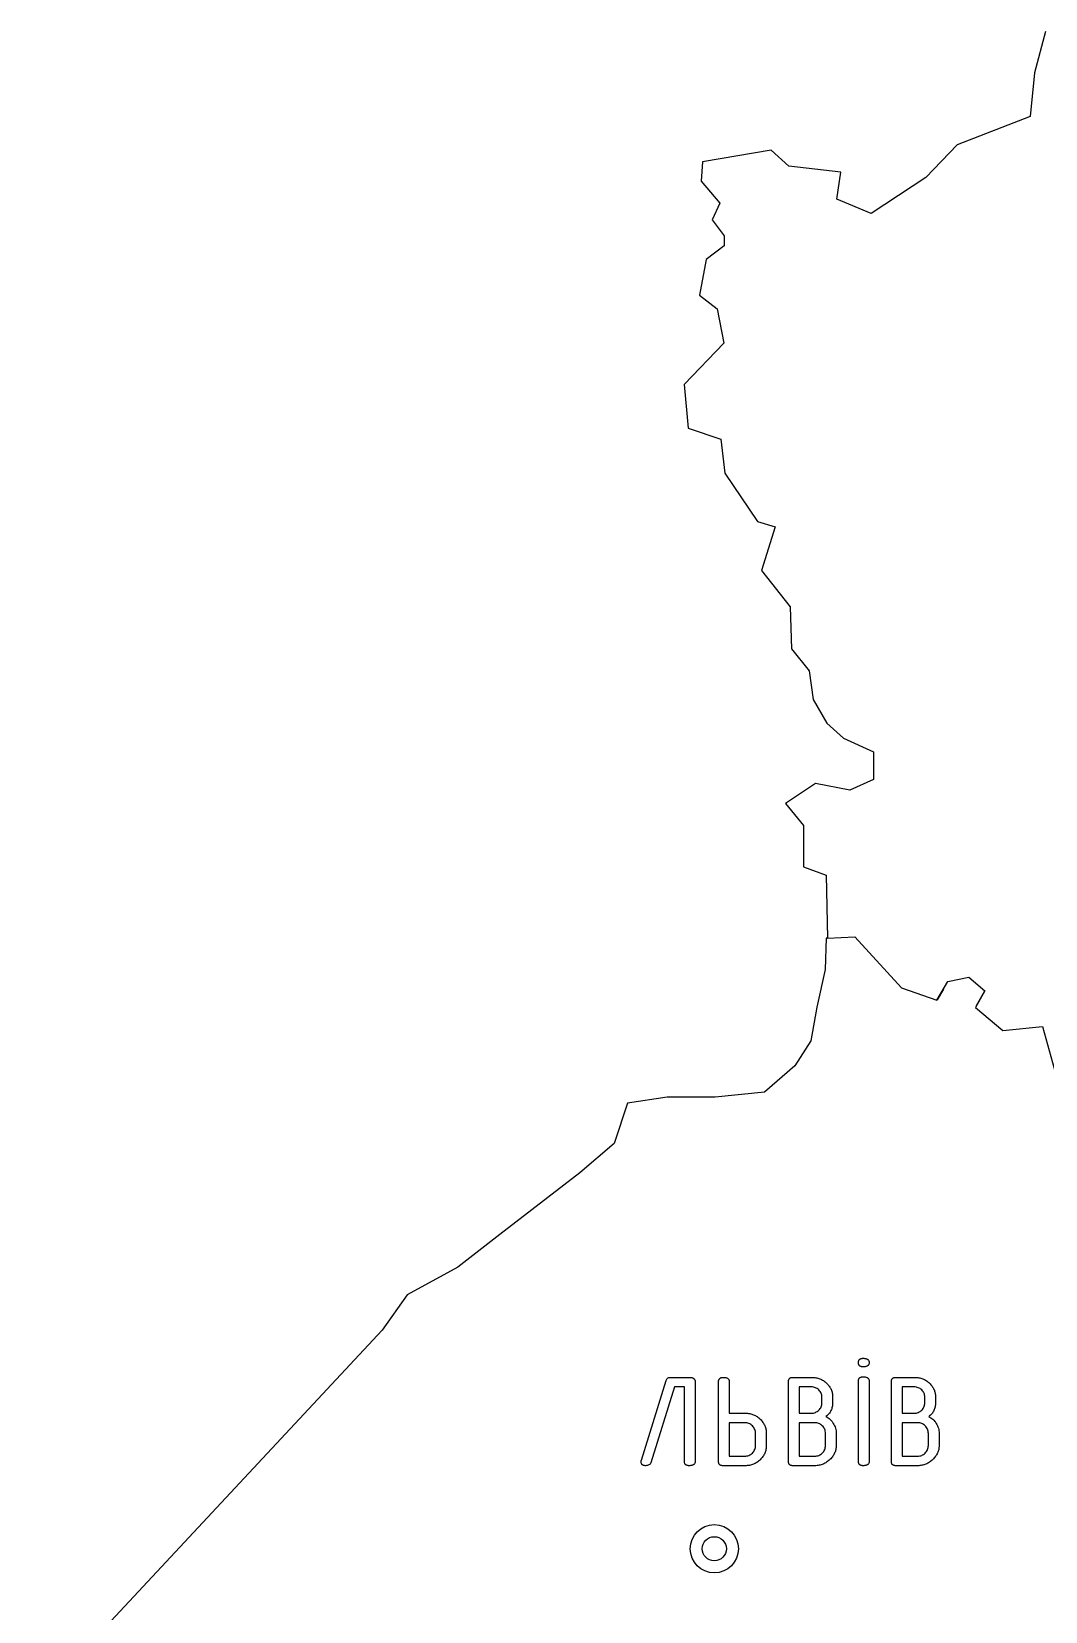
# Model space of a CAD drawing. Header units: millimetres. Extents: x 13 to 580, y 5 to 382.
# Drawn here: x 35.4 to 98.6, y 268.4 to 366.7 of the extents above; entities that cross this region are included whole.
import ezdxf

# ---------------------------------------------------------------- set-up
doc = ezdxf.new("R2010")
doc.units = ezdxf.units.MM

msp = doc.modelspace()

# ---------------------------------------------------------------- linework, layer by layer
at = {"color": 7, "linetype": 'Continuous', "lineweight": 25}
for p, q in [((98.581, 366.725), (97.892, 364.164)), ((97.892, 364.164), (97.624, 361.439)), ((97.624, 361.439), (93.076, 359.669)), ((81.491, 359.348), (77.206, 358.614)), ((82.592, 358.338), (81.491, 359.348)), ((93.076, 359.669), (91.122, 357.631)), ((77.206, 358.614), (77.138, 357.414)), ((85.835, 357.971), (82.592, 358.338)), ((77.138, 357.414), (78.301, 356.048)), ((85.57, 356.285), (85.835, 357.971)), ((91.122, 357.631), (87.708, 355.402)), ((87.708, 355.402), (85.57, 356.285)), ((78.301, 356.048), (77.812, 355.011)), ((77.812, 355.011), (78.555, 354.002)), ((78.553, 353.386), (77.447, 352.546)), ((78.555, 354.002), (78.553, 353.386)), ((77.447, 352.546), (77.018, 350.309)), ((77.018, 350.309), (78.119, 349.461)), ((78.119, 349.461), (78.534, 347.319)), ((78.534, 347.319), (76.06, 344.763)), ((76.06, 344.763), (76.311, 342.036)), ((76.311, 342.036), (78.353, 341.35)), ((78.353, 341.35), (78.606, 339.239)), ((78.606, 339.239), (80.641, 336.215)), ((80.641, 336.215), (81.743, 335.888)), ((81.743, 335.888), (80.892, 333.164)), ((80.892, 333.164), (82.669, 330.92)), ((82.669, 330.92), (82.757, 328.291)), ((82.757, 328.291), (83.857, 326.925)), ((83.857, 326.925), (84.111, 325.14)), ((84.111, 325.14), (84.95, 323.677)), ((84.95, 323.677), (85.986, 322.734)), ((85.986, 322.734), (87.865, 321.884)), ((87.865, 321.884), (87.86, 320.164)), ((84.257, 319.916), (82.371, 318.656)), ((86.397, 319.488), (84.257, 319.916)), ((87.86, 320.164), (86.397, 319.488)), ((82.371, 318.656), (83.503, 317.29)), ((83.503, 317.29), (83.495, 314.727)), ((83.495, 314.727), (84.921, 314.203)), ((84.921, 314.203), (85.006, 310.277)), ((84.909, 310.271), (84.844, 308.324)), ((85.006, 310.277), (84.909, 310.271)), ((85.006, 310.277), (86.694, 310.369)), ((86.694, 310.369), (89.604, 307.18)), ((84.844, 308.324), (84.325, 305.989)), ((89.604, 307.18), (91.808, 306.427)), ((91.808, 306.427), (92.493, 307.593)), ((92.212, 307.114), (91.82, 306.443)), ((92.493, 307.593), (93.791, 307.849)), ((93.791, 307.849), (94.795, 307.002)), ((94.795, 307.002), (94.208, 305.966)), ((94.277, 306.088), (94.792, 307.004)), ((84.325, 305.989), (83.968, 303.879)), ((91.82, 306.443), (91.818, 306.444)), ((94.208, 305.966), (95.923, 304.532)), ((95.923, 304.532), (98.389, 304.784)), ((98.389, 304.784), (99.224, 301.796)), ((83.968, 303.879), (82.962, 302.322)), ((82.962, 302.322), (81.08, 300.699)), ((72.547, 300.018), (71.702, 297.487)), ((75.013, 300.375), (72.547, 300.018)), ((77.998, 300.375), (75.013, 300.375)), ((81.08, 300.699), (77.998, 300.375)), ((71.702, 297.487), (69.562, 295.67)), ((69.562, 295.67), (64.597, 291.841)), ((64.597, 291.841), (61.969, 289.797)), ((61.969, 289.797), (58.822, 288.078)), ((58.822, 288.078), (57.265, 285.872)), ((57.265, 285.872), (35.427, 262.478)), ((73.403, 277.782), (74.945, 282.748)), ((75.47, 282.341), (73.986, 277.622)), ((75.202, 282.935), (76.383, 282.935)), ((76.085, 282.341), (75.47, 282.341)), ((76.085, 277.698), (76.085, 282.341)), ((76.754, 282.669), (76.754, 277.701)), ((78.211, 277.701), (78.211, 282.669)), ((78.88, 282.675), (78.88, 280.705)), ((82.566, 277.701), (82.566, 282.669)), ((82.835, 282.935), (84.002, 282.935)), ((83.995, 282.341), (83.235, 282.341)), ((83.235, 282.341), (83.235, 280.705)), ((86.922, 277.702), (86.922, 282.703)), ((87.591, 282.703), (87.591, 277.702)), ((88.973, 277.701), (88.973, 282.669)), ((89.241, 282.935), (90.409, 282.935)), ((90.402, 282.341), (89.642, 282.341)), ((89.642, 282.341), (89.642, 280.705)), ((84.647, 281.346), (84.647, 281.703)), ((85.316, 281.736), (85.316, 281.362)), ((91.054, 281.346), (91.054, 281.703)), ((91.723, 281.736), (91.723, 281.362)), ((78.88, 280.705), (79.881, 280.705)), ((83.235, 280.705), (83.995, 280.705)), ((89.642, 280.705), (90.402, 280.705)), ((79.844, 280.111), (78.88, 280.111)), ((78.88, 280.111), (78.88, 278.03)), ((80.515, 278.7), (80.515, 279.444)), ((81.184, 279.463), (81.184, 278.681)), ((84.199, 280.111), (83.235, 280.111)), ((83.235, 280.111), (83.235, 278.03)), ((84.87, 278.7), (84.87, 279.444)), ((85.539, 279.451), (85.539, 278.674)), ((89.642, 280.111), (89.642, 278.03)), ((90.606, 280.111), (89.642, 280.111)), ((91.277, 278.7), (91.277, 279.444)), ((91.946, 279.451), (91.946, 278.674)), ((79.854, 277.435), (78.482, 277.435)), ((78.88, 278.03), (79.844, 278.03)), ((84.21, 277.435), (82.837, 277.435)), ((83.235, 278.03), (84.199, 278.03)), ((90.616, 277.435), (89.244, 277.435)), ((89.642, 278.03), (90.606, 278.03))]:
    msp.add_line(p, q, dxfattribs=at)
for radius in [1.5, 0.75]:
    msp.add_circle((77.947, 272.266), radius, dxfattribs=at)
for points, knots in [([(86.922, 283.858), (86.923, 283.879), (86.924, 283.919), (86.938, 283.974), (86.961, 284.022), (86.995, 284.06), (87.038, 284.09), (87.091, 284.111), (87.152, 284.121), (87.196, 284.123), (87.219, 284.124)], [0, 0, 0, 0, 0.137647, 0.258494, 0.372178, 0.480267, 0.591683, 0.71253, 0.847139, 1, 1, 1, 1]), ([(87.219, 283.588), (87.196, 283.589), (87.152, 283.59), (87.091, 283.603), (87.038, 283.624), (86.995, 283.653), (86.962, 283.693), (86.938, 283.741), (86.924, 283.797), (86.923, 283.837), (86.922, 283.858)], [0, 0, 0, 0, 0.1517346, 0.2858502, 0.405807, 0.5164016, 0.6256058, 0.7384515, 0.8608515, 1, 1, 1, 1]), ([(87.219, 284.124), (87.248, 284.123), (87.303, 284.121), (87.379, 284.111), (87.444, 284.09), (87.498, 284.061), (87.541, 284.023), (87.57, 283.975), (87.588, 283.919), (87.59, 283.879), (87.591, 283.858)], [0, 0, 0, 0, 0.167863, 0.314847, 0.444187, 0.55924, 0.665232, 0.770656, 0.878794, 1, 1, 1, 1]), ([(87.591, 283.858), (87.59, 283.837), (87.588, 283.796), (87.57, 283.74), (87.54, 283.692), (87.498, 283.652), (87.444, 283.623), (87.379, 283.603), (87.303, 283.59), (87.248, 283.589), (87.219, 283.588)], [0, 0, 0, 0, 0.1226674, 0.2322495, 0.3370212, 0.4438679, 0.5582089, 0.6867485, 0.8331765, 1, 1, 1, 1]), ([(74.945, 282.748), (74.956, 282.776), (74.977, 282.83), (75.036, 282.893), (75.114, 282.93), (75.171, 282.933), (75.202, 282.935)], [0, 0, 0, 0, 0.262469, 0.499999, 0.736656, 1, 1, 1, 1]), ([(76.383, 282.935), (76.412, 282.934), (76.466, 282.932), (76.543, 282.922), (76.608, 282.901), (76.661, 282.872), (76.704, 282.834), (76.733, 282.786), (76.752, 282.73), (76.753, 282.69), (76.754, 282.669)], [0, 0, 0, 0, 0.167863, 0.314847, 0.444187, 0.55924, 0.665232, 0.770656, 0.878794, 1, 1, 1, 1]), ([(78.211, 282.669), (78.212, 282.69), (78.213, 282.73), (78.228, 282.785), (78.25, 282.832), (78.284, 282.871), (78.328, 282.9), (78.38, 282.921), (78.441, 282.932), (78.485, 282.934), (78.508, 282.935)], [0, 0, 0, 0, 0.137647, 0.258494, 0.372178, 0.480267, 0.591683, 0.71253, 0.847139, 1, 1, 1, 1]), ([(78.508, 282.935), (78.537, 282.935), (78.592, 282.934), (78.668, 282.921), (78.734, 282.902), (78.787, 282.873), (78.83, 282.836), (78.859, 282.789), (78.877, 282.735), (78.879, 282.696), (78.88, 282.675)], [0, 0, 0, 0, 0.169138, 0.31769, 0.447411, 0.563411, 0.668766, 0.773154, 0.880041, 1, 1, 1, 1]), ([(82.566, 282.669), (82.567, 282.69), (82.569, 282.729), (82.581, 282.785), (82.601, 282.832), (82.632, 282.87), (82.671, 282.9), (82.718, 282.921), (82.774, 282.932), (82.814, 282.934), (82.835, 282.935)], [0, 0, 0, 0, 0.145173, 0.271382, 0.388982, 0.499525, 0.608397, 0.725997, 0.854827, 1, 1, 1, 1]), ([(84.647, 281.703), (84.645, 281.745), (84.641, 281.828), (84.604, 281.948), (84.541, 282.057), (84.457, 282.154), (84.357, 282.236), (84.245, 282.297), (84.123, 282.335), (84.038, 282.339), (83.995, 282.341)], [0, 0, 0, 0, 0.12453, 0.245833, 0.367168, 0.495812, 0.624742, 0.74854, 0.872039, 1, 1, 1, 1]), ([(84.002, 282.935), (84.048, 282.934), (84.138, 282.932), (84.271, 282.914), (84.397, 282.887), (84.518, 282.846), (84.633, 282.796), (84.742, 282.732), (84.845, 282.658), (84.941, 282.573), (85.029, 282.482), (85.106, 282.386), (85.17, 282.286), (85.224, 282.183), (85.265, 282.076), (85.295, 281.966), (85.313, 281.852), (85.315, 281.775), (85.316, 281.736)], [0, 0, 0, 0, 0.069997, 0.136989, 0.202582, 0.266327, 0.329996, 0.393197, 0.457621, 0.522582, 0.587006, 0.649326, 0.708825, 0.767703, 0.825003, 0.882887, 0.94057, 1, 1, 1, 1]), ([(86.922, 282.703), (86.923, 282.724), (86.924, 282.764), (86.938, 282.819), (86.962, 282.866), (86.995, 282.906), (87.038, 282.935), (87.09, 282.956), (87.152, 282.967), (87.196, 282.969), (87.219, 282.97)], [0, 0, 0, 0, 0.137355, 0.260404, 0.371584, 0.481366, 0.592546, 0.713138, 0.847462, 1, 1, 1, 1]), ([(87.219, 282.97), (87.248, 282.969), (87.303, 282.967), (87.379, 282.956), (87.444, 282.936), (87.498, 282.907), (87.54, 282.867), (87.57, 282.82), (87.588, 282.764), (87.59, 282.724), (87.591, 282.703)], [0, 0, 0, 0, 0.167568, 0.3142937, 0.4434069, 0.5582582, 0.6655817, 0.7689358, 0.8790069, 1, 1, 1, 1]), ([(88.973, 282.669), (88.974, 282.69), (88.976, 282.729), (88.987, 282.785), (89.008, 282.832), (89.039, 282.87), (89.078, 282.9), (89.125, 282.921), (89.181, 282.932), (89.22, 282.934), (89.241, 282.935)], [0, 0, 0, 0, 0.145173, 0.271382, 0.388982, 0.499525, 0.608397, 0.725997, 0.854827, 1, 1, 1, 1]), ([(91.054, 281.703), (91.052, 281.745), (91.048, 281.828), (91.011, 281.948), (90.948, 282.057), (90.864, 282.154), (90.764, 282.236), (90.652, 282.297), (90.53, 282.335), (90.445, 282.339), (90.402, 282.341)], [0, 0, 0, 0, 0.12453, 0.245833, 0.367168, 0.495812, 0.624742, 0.74854, 0.872039, 1, 1, 1, 1]), ([(90.409, 282.935), (90.455, 282.934), (90.545, 282.932), (90.677, 282.914), (90.804, 282.887), (90.925, 282.846), (91.04, 282.796), (91.149, 282.732), (91.252, 282.658), (91.348, 282.573), (91.436, 282.482), (91.512, 282.386), (91.577, 282.286), (91.631, 282.183), (91.672, 282.076), (91.702, 281.966), (91.72, 281.852), (91.722, 281.775), (91.723, 281.736)], [0, 0, 0, 0, 0.069997, 0.136989, 0.202582, 0.266327, 0.329996, 0.393197, 0.457621, 0.522582, 0.587006, 0.649326, 0.708825, 0.767703, 0.825003, 0.882887, 0.94057, 1, 1, 1, 1]), ([(83.995, 280.705), (84.038, 280.707), (84.123, 280.711), (84.245, 280.75), (84.358, 280.81), (84.457, 280.893), (84.542, 280.991), (84.604, 281.102), (84.641, 281.221), (84.645, 281.304), (84.647, 281.346)], [0, 0, 0, 0, 0.127628, 0.250807, 0.374284, 0.503607, 0.632787, 0.754805, 0.875793, 1, 1, 1, 1]), ([(85.316, 281.362), (85.315, 281.317), (85.312, 281.231), (85.294, 281.104), (85.261, 280.984), (85.214, 280.872), (85.156, 280.765), (85.082, 280.667), (84.998, 280.575), (84.933, 280.521), (84.9, 280.494)], [0, 0, 0, 0, 0.132659, 0.260683, 0.383599, 0.504454, 0.625114, 0.746438, 0.871435, 1, 1, 1, 1]), ([(90.402, 280.705), (90.445, 280.707), (90.53, 280.711), (90.652, 280.75), (90.765, 280.81), (90.864, 280.893), (90.948, 280.991), (91.01, 281.102), (91.048, 281.221), (91.052, 281.304), (91.054, 281.346)], [0, 0, 0, 0, 0.127628, 0.250807, 0.374284, 0.503607, 0.632787, 0.754805, 0.875793, 1, 1, 1, 1]), ([(91.723, 281.362), (91.722, 281.317), (91.719, 281.231), (91.7, 281.104), (91.668, 280.984), (91.62, 280.872), (91.563, 280.765), (91.489, 280.667), (91.405, 280.575), (91.34, 280.521), (91.306, 280.494)], [0, 0, 0, 0, 0.132659, 0.260683, 0.383599, 0.504454, 0.625114, 0.746438, 0.871435, 1, 1, 1, 1]), ([(79.881, 280.705), (79.927, 280.704), (80.017, 280.702), (80.149, 280.685), (80.274, 280.654), (80.395, 280.614), (80.509, 280.56), (80.617, 280.495), (80.719, 280.419), (80.814, 280.33), (80.899, 280.235), (80.976, 280.136), (81.04, 280.033), (81.093, 279.926), (81.134, 279.815), (81.163, 279.701), (81.181, 279.583), (81.183, 279.503), (81.184, 279.463)], [0, 0, 0, 0, 0.068553, 0.134718, 0.199196, 0.262339, 0.325176, 0.387392, 0.45124, 0.516135, 0.581066, 0.643176, 0.703903, 0.762828, 0.821593, 0.880297, 0.939565, 1, 1, 1, 1]), ([(84.9, 280.494), (84.944, 280.472), (85.034, 280.426), (85.155, 280.329), (85.265, 280.212), (85.359, 280.075), (85.438, 279.927), (85.498, 279.773), (85.532, 279.613), (85.537, 279.505), (85.539, 279.451)], [0, 0, 0, 0, 0.116315, 0.234565, 0.358418, 0.489348, 0.621368, 0.748748, 0.874238, 1, 1, 1, 1]), ([(91.306, 280.494), (91.351, 280.472), (91.441, 280.426), (91.561, 280.329), (91.672, 280.212), (91.765, 280.075), (91.845, 279.927), (91.905, 279.773), (91.939, 279.613), (91.944, 279.505), (91.946, 279.451)], [0, 0, 0, 0, 0.116315, 0.234565, 0.358418, 0.489348, 0.621368, 0.748748, 0.874238, 1, 1, 1, 1]), ([(80.515, 279.444), (80.513, 279.488), (80.508, 279.575), (80.469, 279.7), (80.406, 279.815), (80.319, 279.916), (80.217, 280.002), (80.102, 280.066), (79.975, 280.103), (79.888, 280.108), (79.844, 280.111)], [0, 0, 0, 0, 0.125742, 0.248373, 0.369823, 0.498725, 0.626916, 0.75084, 0.873156, 1, 1, 1, 1]), ([(84.87, 279.444), (84.868, 279.489), (84.863, 279.577), (84.826, 279.703), (84.761, 279.817), (84.675, 279.919), (84.574, 280.004), (84.458, 280.066), (84.332, 280.105), (84.244, 280.109), (84.199, 280.111)], [0, 0, 0, 0, 0.127668, 0.249717, 0.372405, 0.49947, 0.627382, 0.74901, 0.872432, 1, 1, 1, 1]), ([(91.277, 279.444), (91.275, 279.489), (91.27, 279.577), (91.233, 279.703), (91.168, 279.817), (91.082, 279.919), (90.981, 280.004), (90.865, 280.066), (90.739, 280.105), (90.651, 280.109), (90.606, 280.111)], [0, 0, 0, 0, 0.127668, 0.249717, 0.372405, 0.49947, 0.627382, 0.74901, 0.872432, 1, 1, 1, 1]), ([(79.844, 278.03), (79.889, 278.032), (79.976, 278.037), (80.103, 278.074), (80.218, 278.137), (80.32, 278.223), (80.406, 278.326), (80.471, 278.441), (80.508, 278.568), (80.513, 278.655), (80.515, 278.7)], [0, 0, 0, 0, 0.127409, 0.249209, 0.372084, 0.499736, 0.627388, 0.750791, 0.872591, 1, 1, 1, 1]), ([(81.184, 278.681), (81.183, 278.641), (81.181, 278.56), (81.163, 278.441), (81.132, 278.326), (81.092, 278.213), (81.038, 278.106), (80.972, 278.002), (80.894, 277.902), (80.807, 277.807), (80.709, 277.721), (80.606, 277.643), (80.495, 277.58), (80.379, 277.527), (80.257, 277.485), (80.128, 277.457), (79.993, 277.438), (79.901, 277.436), (79.854, 277.435)], [0, 0, 0, 0, 0.060227, 0.119296, 0.17794, 0.236484, 0.295417, 0.355663, 0.418124, 0.482181, 0.5467, 0.610183, 0.673076, 0.735382, 0.798979, 0.864168, 0.930615, 1, 1, 1, 1]), ([(84.199, 278.03), (84.244, 278.032), (84.332, 278.037), (84.458, 278.074), (84.574, 278.137), (84.676, 278.223), (84.761, 278.326), (84.826, 278.441), (84.863, 278.568), (84.868, 278.655), (84.87, 278.7)], [0, 0, 0, 0, 0.127409, 0.249209, 0.372084, 0.499736, 0.627388, 0.750791, 0.872591, 1, 1, 1, 1]), ([(85.539, 278.674), (85.538, 278.636), (85.536, 278.559), (85.517, 278.446), (85.487, 278.335), (85.443, 278.226), (85.387, 278.121), (85.319, 278.018), (85.24, 277.917), (85.149, 277.821), (85.05, 277.731), (84.946, 277.651), (84.835, 277.585), (84.719, 277.529), (84.599, 277.488), (84.474, 277.457), (84.343, 277.438), (84.255, 277.436), (84.21, 277.435)], [0, 0, 0, 0, 0.057372, 0.114272, 0.171278, 0.229207, 0.288754, 0.349754, 0.413663, 0.480403, 0.547601, 0.612888, 0.677009, 0.740437, 0.803587, 0.867319, 0.9328, 1, 1, 1, 1]), ([(90.606, 278.03), (90.651, 278.032), (90.738, 278.037), (90.865, 278.074), (90.98, 278.137), (91.083, 278.223), (91.168, 278.326), (91.233, 278.441), (91.27, 278.568), (91.275, 278.655), (91.277, 278.7)], [0, 0, 0, 0, 0.127409, 0.249209, 0.372084, 0.499736, 0.627388, 0.750791, 0.872591, 1, 1, 1, 1]), ([(91.946, 278.674), (91.945, 278.636), (91.943, 278.559), (91.923, 278.446), (91.894, 278.335), (91.85, 278.226), (91.794, 278.121), (91.726, 278.018), (91.647, 277.917), (91.556, 277.821), (91.457, 277.731), (91.352, 277.651), (91.241, 277.585), (91.126, 277.529), (91.006, 277.488), (90.88, 277.457), (90.75, 277.438), (90.661, 277.436), (90.616, 277.435)], [0, 0, 0, 0, 0.057372, 0.114272, 0.171278, 0.229207, 0.288754, 0.349754, 0.413663, 0.480403, 0.547601, 0.612888, 0.677009, 0.740437, 0.803587, 0.867319, 0.9328, 1, 1, 1, 1]), ([(73.389, 277.696), (73.39, 277.711), (73.392, 277.74), (73.399, 277.768), (73.403, 277.782)], [0, 0, 0, 0, 0.495741, 1, 1, 1, 1]), ([(73.667, 277.435), (73.646, 277.436), (73.605, 277.438), (73.547, 277.449), (73.498, 277.471), (73.457, 277.498), (73.426, 277.537), (73.404, 277.583), (73.391, 277.637), (73.39, 277.676), (73.389, 277.696)], [0, 0, 0, 0, 0.149064, 0.281844, 0.400732, 0.511229, 0.620701, 0.735884, 0.85888, 1, 1, 1, 1]), ([(73.986, 277.622), (73.974, 277.594), (73.95, 277.537), (73.877, 277.475), (73.779, 277.44), (73.707, 277.437), (73.667, 277.435)], [0, 0, 0, 0, 0.230196, 0.45606, 0.703188, 1, 1, 1, 1]), ([(76.383, 277.435), (76.359, 277.436), (76.316, 277.438), (76.254, 277.449), (76.202, 277.47), (76.159, 277.499), (76.125, 277.537), (76.102, 277.583), (76.088, 277.638), (76.086, 277.677), (76.085, 277.698)], [0, 0, 0, 0, 0.153893, 0.28941, 0.411072, 0.52324, 0.630146, 0.742314, 0.863977, 1, 1, 1, 1]), ([(76.754, 277.701), (76.753, 277.68), (76.752, 277.64), (76.733, 277.585), (76.704, 277.537), (76.661, 277.499), (76.608, 277.47), (76.543, 277.449), (76.466, 277.438), (76.412, 277.436), (76.383, 277.435)], [0, 0, 0, 0, 0.121206, 0.229344, 0.334768, 0.44076, 0.555813, 0.685153, 0.832137, 1, 1, 1, 1]), ([(78.482, 277.435), (78.46, 277.436), (78.42, 277.438), (78.364, 277.449), (78.317, 277.47), (78.277, 277.5), (78.247, 277.539), (78.227, 277.586), (78.213, 277.641), (78.212, 277.68), (78.211, 277.701)], [0, 0, 0, 0, 0.147299, 0.27565, 0.392814, 0.503399, 0.611867, 0.72903, 0.855365, 1, 1, 1, 1]), ([(82.837, 277.435), (82.816, 277.436), (82.776, 277.438), (82.719, 277.449), (82.672, 277.47), (82.632, 277.5), (82.602, 277.539), (82.582, 277.586), (82.569, 277.641), (82.567, 277.68), (82.566, 277.701)], [0, 0, 0, 0, 0.147299, 0.27565, 0.392814, 0.503399, 0.611867, 0.72903, 0.855365, 1, 1, 1, 1]), ([(87.219, 277.435), (87.196, 277.436), (87.152, 277.438), (87.091, 277.449), (87.038, 277.47), (86.995, 277.501), (86.962, 277.539), (86.938, 277.586), (86.924, 277.642), (86.923, 277.681), (86.922, 277.702)], [0, 0, 0, 0, 0.152608, 0.286993, 0.407639, 0.520337, 0.628247, 0.739478, 0.862582, 1, 1, 1, 1]), ([(87.591, 277.702), (87.59, 277.681), (87.588, 277.641), (87.57, 277.585), (87.54, 277.538), (87.498, 277.5), (87.444, 277.469), (87.379, 277.449), (87.303, 277.438), (87.248, 277.436), (87.219, 277.435)], [0, 0, 0, 0, 0.121044, 0.231161, 0.334558, 0.440408, 0.556408, 0.685575, 0.832362, 1, 1, 1, 1]), ([(89.244, 277.435), (89.222, 277.436), (89.183, 277.438), (89.126, 277.449), (89.079, 277.47), (89.039, 277.5), (89.009, 277.539), (88.989, 277.586), (88.976, 277.641), (88.974, 277.68), (88.973, 277.701)], [0, 0, 0, 0, 0.147299, 0.27565, 0.392814, 0.503399, 0.611867, 0.72903, 0.855365, 1, 1, 1, 1])]:
    msp.add_open_spline(points, degree=3, knots=knots, dxfattribs=at)

doc.saveas('drawing.dxf')
